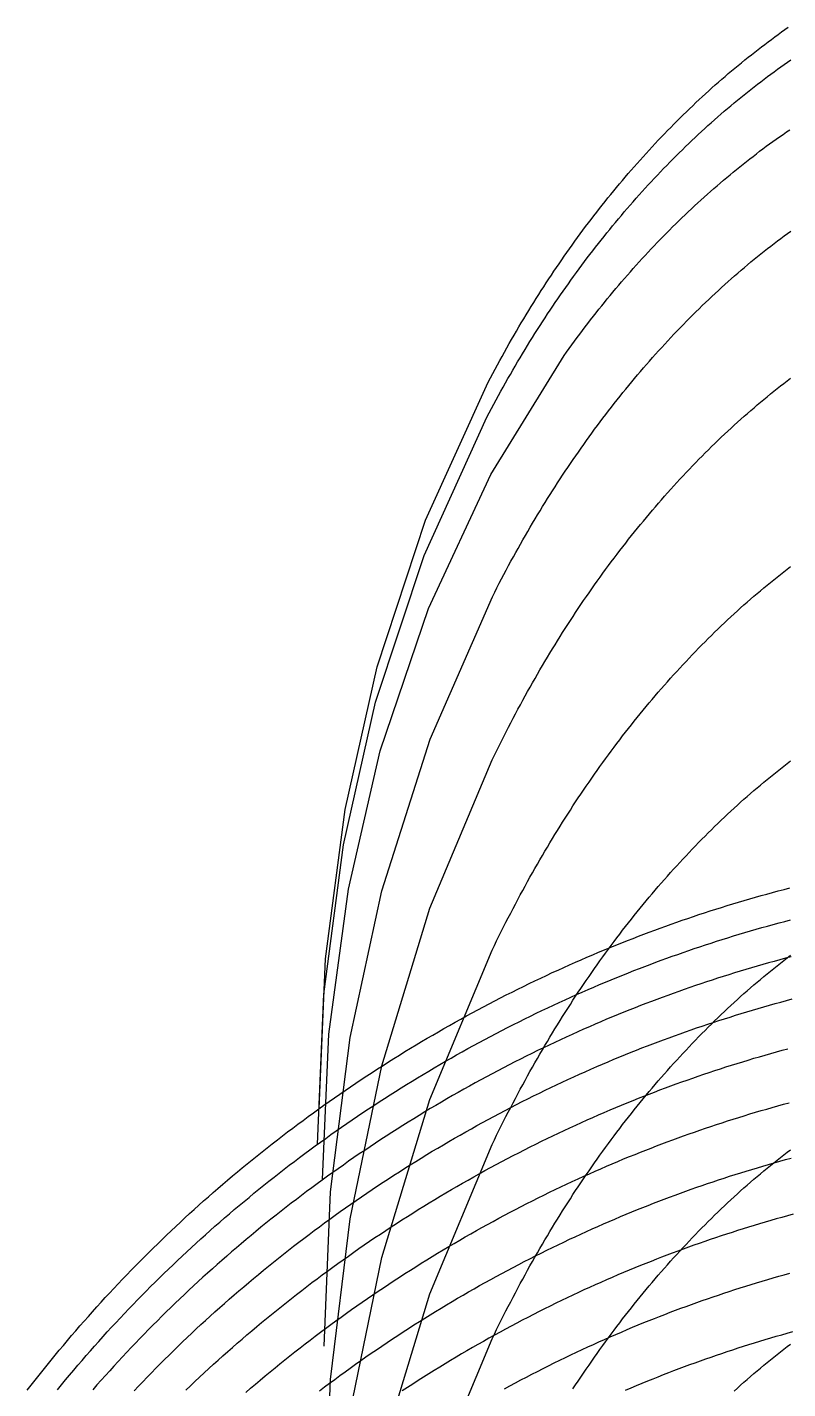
# Model space of a CAD drawing. Extents: x -772 to 772, y -315 to 2086.
# Drawn here: x -612 to -197, y 1278 to 2022 of the extents above; entities that cross this region are included whole.
import ezdxf

# ---------------------------------------------------------------- set-up
doc = ezdxf.new("R2010")
doc.units = 0

msp = doc.modelspace()

# ---------------------------------------------------------------- linework, layer by layer
at = {"layer": 'LAY0', "color": 2}
for points in [[(-452.734, 1430.7), (-449.155, 1512.54), (-438.418, 1594.07), (-420.946, 1672.08), (-394.551, 1752.09), (-360.342, 1827.52), (-359.087, 1829.91), (-357.824, 1832.29), (-356.555, 1834.65), (-355.28, 1837.01), (-353.998, 1839.36), (-352.71, 1841.7), (-351.416, 1844.02), (-350.115, 1846.34), (-348.809, 1848.65), (-347.496, 1850.94), (-346.178, 1853.22), (-344.853, 1855.5), (-343.523, 1857.76), (-342.188, 1860.01), (-340.847, 1862.25), (-339.5, 1864.48), (-338.148, 1866.69), (-336.791, 1868.9), (-335.429, 1871.09), (-334.062, 1873.27), (-332.689, 1875.44), (-331.312, 1877.6), (-329.93, 1879.74), (-328.543, 1881.87), (-327.152, 1883.99), (-325.756, 1886.1), (-324.355, 1888.2), (-322.95, 1890.28), (-321.541, 1892.35), (-320.128, 1894.4), (-318.709, 1896.45), (-317.281, 1898.49), (-315.844, 1900.53), (-314.399, 1902.55), (-312.944, 1904.57), (-311.481, 1906.59), (-310.01, 1908.6), (-308.53, 1910.6), (-307.041, 1912.59), (-305.545, 1914.58), (-304.039, 1916.56), (-302.526, 1918.53), (-301.004, 1920.5), (-299.475, 1922.46), (-297.937, 1924.41), (-296.392, 1926.35), (-294.838, 1928.28), (-293.277, 1930.21), (-291.708, 1932.13), (-290.132, 1934.04), (-288.548, 1935.94), (-286.957, 1937.83), (-285.358, 1939.71), (-283.752, 1941.59), (-282.139, 1943.45), (-280.518, 1945.31), (-278.891, 1947.16), (-277.257, 1949), (-275.616, 1950.82), (-273.968, 1952.64), (-272.313, 1954.45), (-270.652, 1956.25), (-268.985, 1958.04), (-267.311, 1959.82), (-265.631, 1961.59), (-263.945, 1963.35), (-262.252, 1965.1), (-260.554, 1966.83), (-258.85, 1968.56), (-257.14, 1970.28), (-255.425, 1971.98), (-253.703, 1973.68), (-251.977, 1975.36), (-250.245, 1977.03), (-248.507, 1978.69), (-246.765, 1980.34), (-245.017, 1981.98), (-243.265, 1983.61), (-241.508, 1985.22), (-239.746, 1986.83), (-237.979, 1988.42), (-236.208, 1990), (-234.432, 1991.57), (-232.652, 1993.12), (-230.868, 1994.66), (-229.08, 1996.19), (-227.288, 1997.71), (-225.492, 1999.22), (-223.692, 2000.71), (-221.889, 2002.19), (-220.082, 2003.66), (-218.271, 2005.12), (-216.457, 2006.56), (-214.64, 2007.99), (-212.82, 2009.41), (-210.997, 2010.81), (-209.172, 2012.2), (-207.343, 2013.58), (-205.512, 2014.94), (-203.678, 2016.3), (-201.842, 2017.63), (-200.003, 2018.96), (-198.162, 2020.27), (-196.32, 2021.56)], [(-453.645, 1411.24), (-450.056, 1493.13), (-439.289, 1574.78), (-421.793, 1652.79), (-395.328, 1732.87), (-361.026, 1808.41), (-359.768, 1810.8), (-358.503, 1813.18), (-357.231, 1815.55), (-355.953, 1817.91), (-354.669, 1820.25), (-353.379, 1822.59), (-352.082, 1824.92), (-350.779, 1827.24), (-349.471, 1829.54), (-348.156, 1831.84), (-346.836, 1834.12), (-345.51, 1836.4), (-344.178, 1838.66), (-342.841, 1840.91), (-341.498, 1843.15), (-340.15, 1845.37), (-338.797, 1847.59), (-337.439, 1849.79), (-336.076, 1851.98), (-334.707, 1854.16), (-333.334, 1856.33), (-331.956, 1858.48), (-330.574, 1860.62), (-329.186, 1862.75), (-327.795, 1864.87), (-326.399, 1866.97), (-324.998, 1869.07), (-323.594, 1871.14), (-322.185, 1873.21), (-320.772, 1875.26), (-319.351, 1877.31), (-317.92, 1879.35), (-316.48, 1881.38), (-315.031, 1883.41), (-313.574, 1885.43), (-312.107, 1887.45), (-310.632, 1889.46), (-309.149, 1891.46), (-307.657, 1893.46), (-306.156, 1895.45), (-304.648, 1897.43), (-303.13, 1899.4), (-301.605, 1901.37), (-300.071, 1903.33), (-298.53, 1905.28), (-296.98, 1907.22), (-295.423, 1909.16), (-293.857, 1911.09), (-292.284, 1913.01), (-290.703, 1914.92), (-289.115, 1916.82), (-287.519, 1918.72), (-285.916, 1920.6), (-284.305, 1922.48), (-282.688, 1924.35), (-281.063, 1926.21), (-279.431, 1928.06), (-277.792, 1929.9), (-276.146, 1931.73), (-274.493, 1933.55), (-272.834, 1935.36), (-271.168, 1937.16), (-269.496, 1938.95), (-267.818, 1940.74), (-266.133, 1942.51), (-264.442, 1944.27), (-262.744, 1946.02), (-261.041, 1947.76), (-259.332, 1949.49), (-257.618, 1951.21), (-255.897, 1952.92), (-254.171, 1954.61), (-252.44, 1956.3), (-250.703, 1957.97), (-248.961, 1959.64), (-247.214, 1961.29), (-245.462, 1962.93), (-243.705, 1964.56), (-241.943, 1966.18), (-240.176, 1967.78), (-238.405, 1969.37), (-236.63, 1970.96), (-234.85, 1972.52), (-233.066, 1974.08), (-231.277, 1975.63), (-229.485, 1977.16), (-227.689, 1978.68), (-225.889, 1980.19), (-224.085, 1981.68), (-222.278, 1983.16), (-220.467, 1984.63), (-218.653, 1986.09), (-216.836, 1987.53), (-215.015, 1988.97), (-213.192, 1990.38), (-211.366, 1991.79), (-209.537, 1993.18), (-207.705, 1994.56), (-205.871, 1995.92), (-204.035, 1997.27), (-202.196, 1998.61), (-200.355, 1999.93), (-198.512, 2001.24), (-196.667, 2002.54), (-194.82, 2003.83)], [(-450.886, 1391.78), (-447.321, 1471.25), (-436.625, 1550.44), (-419.228, 1626.19), (-392.938, 1703.87), (-358.862, 1777.14), (-318.822, 1842.08), (-317.409, 1844.06), (-315.987, 1846.04), (-314.556, 1848.02), (-313.117, 1849.99), (-311.668, 1851.95), (-310.212, 1853.91), (-308.746, 1855.86), (-307.272, 1857.8), (-305.79, 1859.74), (-304.299, 1861.67), (-302.8, 1863.59), (-301.293, 1865.5), (-299.778, 1867.41), (-298.254, 1869.31), (-296.723, 1871.21), (-295.183, 1873.09), (-293.636, 1874.97), (-292.081, 1876.84), (-290.519, 1878.7), (-288.948, 1880.56), (-287.371, 1882.4), (-285.786, 1884.24), (-284.193, 1886.07), (-282.593, 1887.89), (-280.986, 1889.7), (-279.372, 1891.51), (-277.751, 1893.3), (-276.124, 1895.09), (-274.489, 1896.86), (-272.847, 1898.63), (-271.199, 1900.39), (-269.545, 1902.13), (-267.884, 1903.87), (-266.216, 1905.6), (-264.543, 1907.32), (-262.863, 1909.03), (-261.177, 1910.72), (-259.485, 1912.41), (-257.788, 1914.09), (-256.084, 1915.76), (-254.375, 1917.41), (-252.661, 1919.06), (-250.941, 1920.69), (-249.215, 1922.32), (-247.485, 1923.93), (-245.749, 1925.53), (-244.008, 1927.13), (-242.263, 1928.71), (-240.512, 1930.27), (-238.757, 1931.83), (-236.997, 1933.38), (-235.233, 1934.91), (-233.464, 1936.43), (-231.691, 1937.94), (-229.914, 1939.44), (-228.133, 1940.93), (-226.348, 1942.41), (-224.559, 1943.87), (-222.766, 1945.32), (-220.97, 1946.76), (-219.17, 1948.18), (-217.367, 1949.6), (-215.561, 1951), (-213.751, 1952.39), (-211.939, 1953.76), (-210.123, 1955.13), (-208.305, 1956.48), (-206.484, 1957.81), (-204.66, 1959.14), (-202.834, 1960.45), (-201.005, 1961.75), (-199.174, 1963.03), (-197.341, 1964.31), (-195.506, 1965.57)], [(-450, 1300.75), (-446.434, 1385.2), (-435.735, 1469.48), (-418.404, 1549.67), (-392.049, 1632.41), (-357.987, 1710.34), (-356.74, 1712.8), (-355.486, 1715.25), (-354.227, 1717.68), (-352.961, 1720.11), (-351.689, 1722.53), (-350.411, 1724.93), (-349.127, 1727.32), (-347.837, 1729.71), (-346.542, 1732.07), (-345.241, 1734.43), (-343.935, 1736.78), (-342.623, 1739.11), (-341.306, 1741.43), (-339.983, 1743.74), (-338.656, 1746.04), (-337.323, 1748.33), (-335.986, 1750.6), (-334.644, 1752.86), (-333.297, 1755.1), (-331.945, 1757.34), (-330.589, 1759.56), (-329.228, 1761.76), (-327.863, 1763.95), (-326.494, 1766.13), (-325.121, 1768.3), (-323.743, 1770.45), (-322.362, 1772.59), (-320.977, 1774.72), (-319.588, 1776.83), (-318.195, 1778.92), (-316.777, 1781.04), (-315.351, 1783.15), (-313.915, 1785.25), (-312.471, 1787.34), (-311.018, 1789.43), (-309.557, 1791.52), (-308.087, 1793.59), (-306.608, 1795.66), (-305.122, 1797.72), (-303.627, 1799.78), (-302.124, 1801.83), (-300.612, 1803.87), (-299.093, 1805.9), (-297.566, 1807.92), (-296.031, 1809.94), (-294.488, 1811.95), (-292.937, 1813.95), (-291.378, 1815.94), (-289.812, 1817.92), (-288.239, 1819.9), (-286.658, 1821.86), (-285.07, 1823.82), (-283.475, 1825.77), (-281.872, 1827.7), (-280.263, 1829.63), (-278.647, 1831.55), (-277.024, 1833.46), (-275.394, 1835.36), (-273.757, 1837.25), (-272.114, 1839.13), (-270.464, 1841), (-268.808, 1842.86), (-267.146, 1844.71), (-265.478, 1846.55), (-263.804, 1848.38), (-262.123, 1850.2), (-260.437, 1852), (-258.745, 1853.8), (-257.048, 1855.58), (-255.345, 1857.36), (-253.636, 1859.12), (-251.922, 1860.87), (-250.203, 1862.61), (-248.479, 1864.34), (-246.75, 1866.05), (-245.016, 1867.75), (-243.278, 1869.44), (-241.534, 1871.12), (-239.786, 1872.79), (-238.034, 1874.45), (-236.277, 1876.09), (-234.517, 1877.72), (-232.752, 1879.33), (-230.983, 1880.94), (-229.21, 1882.53), (-227.433, 1884.11), (-225.653, 1885.67), (-223.87, 1887.22), (-222.083, 1888.76), (-220.292, 1890.29), (-218.499, 1891.8), (-216.702, 1893.3), (-214.903, 1894.78), (-213.1, 1896.25), (-211.295, 1897.71), (-209.488, 1899.16), (-207.678, 1900.59), (-205.865, 1902), (-204.051, 1903.4), (-202.234, 1904.79), (-200.415, 1906.17), (-198.594, 1907.53), (-196.772, 1908.87), (-194.948, 1910.2)], [(-450, 1194.55), (-446.438, 1282.54), (-435.752, 1370.29), (-418.404, 1454), (-392.11, 1540.11), (-358.074, 1621.27), (-356.826, 1623.84), (-355.572, 1626.39), (-354.312, 1628.94), (-353.045, 1631.47), (-351.772, 1633.99), (-350.492, 1636.5), (-349.207, 1638.99), (-347.916, 1641.48), (-346.619, 1643.95), (-345.316, 1646.42), (-344.008, 1648.87), (-342.694, 1651.31), (-341.374, 1653.73), (-340.049, 1656.14), (-338.719, 1658.54), (-337.384, 1660.93), (-336.043, 1663.31), (-334.698, 1665.67), (-333.347, 1668.02), (-331.992, 1670.35), (-330.632, 1672.68), (-329.268, 1674.98), (-327.898, 1677.28), (-326.525, 1679.56), (-325.147, 1681.83), (-323.765, 1684.08), (-322.378, 1686.32), (-320.988, 1688.55), (-319.593, 1690.76), (-318.195, 1692.96), (-316.781, 1695.16), (-315.358, 1697.35), (-313.927, 1699.54), (-312.487, 1701.72), (-311.038, 1703.9), (-309.58, 1706.07), (-308.114, 1708.23), (-306.64, 1710.38), (-305.157, 1712.53), (-303.665, 1714.67), (-302.166, 1716.8), (-300.658, 1718.92), (-299.142, 1721.04), (-297.619, 1723.14), (-296.087, 1725.24), (-294.547, 1727.33), (-293, 1729.41), (-291.445, 1731.49), (-289.882, 1733.55), (-288.312, 1735.61), (-286.735, 1737.65), (-285.15, 1739.69), (-283.557, 1741.72), (-281.958, 1743.73), (-280.351, 1745.74), (-278.738, 1747.74), (-277.117, 1749.73), (-275.49, 1751.71), (-273.856, 1753.67), (-272.216, 1755.63), (-270.568, 1757.58), (-268.915, 1759.51), (-267.255, 1761.44), (-265.589, 1763.35), (-263.916, 1765.26), (-262.238, 1767.15), (-260.554, 1769.03), (-258.864, 1770.9), (-257.168, 1772.76), (-255.466, 1774.61), (-253.759, 1776.44), (-252.047, 1778.26), (-250.329, 1780.08), (-248.606, 1781.87), (-246.878, 1783.66), (-245.145, 1785.44), (-243.407, 1787.2), (-241.664, 1788.95), (-239.916, 1790.68), (-238.164, 1792.41), (-236.408, 1794.12), (-234.647, 1795.82), (-232.882, 1797.5), (-231.113, 1799.17), (-229.339, 1800.83), (-227.562, 1802.48), (-225.781, 1804.11), (-223.997, 1805.73), (-222.208, 1807.33), (-220.417, 1808.93), (-218.622, 1810.5), (-216.824, 1812.07), (-215.023, 1813.62), (-213.218, 1815.15), (-211.411, 1816.67), (-209.601, 1818.18), (-207.789, 1819.67), (-205.974, 1821.15), (-204.156, 1822.61), (-202.337, 1824.06), (-200.515, 1825.5), (-198.691, 1826.92), (-196.865, 1828.32), (-195.037, 1829.71)], [(-435.767, 1264.89), (-418.404, 1349.16), (-392.166, 1435.6), (-358.157, 1517.12), (-356.909, 1519.7), (-355.654, 1522.27), (-354.392, 1524.83), (-353.125, 1527.37), (-351.851, 1529.91), (-350.57, 1532.44), (-349.284, 1534.95), (-347.991, 1537.45), (-346.693, 1539.94), (-345.388, 1542.42), (-344.078, 1544.89), (-342.762, 1547.35), (-341.44, 1549.79), (-340.113, 1552.22), (-338.78, 1554.64), (-337.442, 1557.05), (-336.099, 1559.44), (-334.75, 1561.82), (-333.396, 1564.19), (-332.038, 1566.55), (-330.674, 1568.89), (-329.305, 1571.22), (-327.932, 1573.53), (-326.554, 1575.84), (-325.172, 1578.13), (-323.785, 1580.4), (-322.394, 1582.66), (-320.999, 1584.91), (-319.599, 1587.15), (-318.195, 1589.37), (-316.785, 1591.58), (-315.366, 1593.78), (-313.938, 1595.98), (-312.501, 1598.17), (-311.056, 1600.35), (-309.602, 1602.53), (-308.139, 1604.7), (-306.668, 1606.86), (-305.189, 1609.02), (-303.701, 1611.16), (-302.205, 1613.3), (-300.701, 1615.43), (-299.189, 1617.56), (-297.668, 1619.67), (-296.14, 1621.78), (-294.603, 1623.88), (-293.059, 1625.97), (-291.507, 1628.05), (-289.948, 1630.12), (-288.381, 1632.18), (-286.806, 1634.24), (-285.224, 1636.28), (-283.635, 1638.32), (-282.038, 1640.34), (-280.434, 1642.36), (-278.823, 1644.37), (-277.206, 1646.36), (-275.581, 1648.35), (-273.949, 1650.32), (-272.311, 1652.29), (-270.666, 1654.24), (-269.015, 1656.19), (-267.357, 1658.12), (-265.693, 1660.04), (-264.023, 1661.96), (-262.346, 1663.86), (-260.664, 1665.75), (-258.976, 1667.62), (-257.281, 1669.49), (-255.581, 1671.35), (-253.876, 1673.19), (-252.164, 1675.02), (-250.448, 1676.84), (-248.726, 1678.65), (-246.999, 1680.44), (-245.266, 1682.22), (-243.529, 1683.99), (-241.787, 1685.75), (-240.04, 1687.5), (-238.288, 1689.23), (-236.532, 1690.95), (-234.771, 1692.66), (-233.006, 1694.35), (-231.236, 1696.03), (-229.463, 1697.7), (-227.685, 1699.35), (-225.903, 1701), (-224.118, 1702.62), (-222.329, 1704.24), (-220.536, 1705.84), (-218.74, 1707.42), (-216.94, 1709), (-215.137, 1710.56), (-213.331, 1712.1), (-211.522, 1713.63), (-209.71, 1715.15), (-207.896, 1716.65), (-206.078, 1718.14), (-204.258, 1719.61), (-202.435, 1721.07), (-200.61, 1722.52), (-198.783, 1723.95), (-196.954, 1725.37), (-195.123, 1726.77)], [(-418.404, 1242.96), (-392.166, 1329.4), (-358.157, 1410.92), (-356.909, 1413.5), (-355.654, 1416.07), (-354.393, 1418.63), (-353.125, 1421.17), (-351.851, 1423.71), (-350.57, 1426.24), (-349.284, 1428.75), (-347.991, 1431.25), (-346.693, 1433.74), (-345.388, 1436.22), (-344.078, 1438.69), (-342.762, 1441.15), (-341.44, 1443.59), (-340.113, 1446.02), (-338.78, 1448.44), (-337.442, 1450.85), (-336.098, 1453.24), (-334.75, 1455.62), (-333.396, 1457.99), (-332.038, 1460.35), (-330.674, 1462.69), (-329.305, 1465.02), (-327.932, 1467.33), (-326.554, 1469.64), (-325.172, 1471.93), (-323.785, 1474.2), (-322.394, 1476.46), (-320.999, 1478.71), (-319.599, 1480.95), (-318.195, 1483.17), (-316.785, 1485.38), (-315.366, 1487.58), (-313.938, 1489.78), (-312.501, 1491.97), (-311.056, 1494.15), (-309.602, 1496.33), (-308.139, 1498.5), (-306.668, 1500.66), (-305.189, 1502.82), (-303.701, 1504.96), (-302.205, 1507.1), (-300.701, 1509.23), (-299.189, 1511.36), (-297.668, 1513.47), (-296.14, 1515.58), (-294.603, 1517.68), (-293.059, 1519.77), (-291.507, 1521.85), (-289.948, 1523.92), (-288.381, 1525.98), (-286.806, 1528.04), (-285.224, 1530.08), (-283.635, 1532.12), (-282.038, 1534.14), (-280.434, 1536.16), (-278.823, 1538.17), (-277.206, 1540.16), (-275.581, 1542.15), (-273.949, 1544.12), (-272.311, 1546.09), (-270.666, 1548.04), (-269.015, 1549.99), (-267.357, 1551.92), (-265.693, 1553.84), (-264.023, 1555.76), (-262.346, 1557.66), (-260.664, 1559.55), (-258.975, 1561.42), (-257.281, 1563.29), (-255.581, 1565.15), (-253.875, 1566.99), (-252.164, 1568.82), (-250.447, 1570.64), (-248.726, 1572.45), (-246.998, 1574.24), (-245.266, 1576.02), (-243.529, 1577.8), (-241.786, 1579.55), (-240.039, 1581.3), (-238.288, 1583.03), (-236.531, 1584.75), (-234.77, 1586.46), (-233.005, 1588.15), (-231.236, 1589.83), (-229.462, 1591.5), (-227.685, 1593.16), (-225.903, 1594.8), (-224.118, 1596.42), (-222.328, 1598.04), (-220.536, 1599.64), (-218.739, 1601.22), (-216.94, 1602.8), (-215.137, 1604.36), (-213.331, 1605.9), (-211.522, 1607.43), (-209.71, 1608.95), (-207.895, 1610.45), (-206.078, 1611.94), (-204.258, 1613.41), (-202.435, 1614.87), (-200.61, 1616.32), (-198.783, 1617.75), (-196.954, 1619.17), (-195.122, 1620.57)], [(-612.186, 1276.66), (-610.034, 1279.43), (-607.87, 1282.2), (-605.695, 1284.95), (-603.509, 1287.69), (-601.313, 1290.42), (-599.105, 1293.14), (-596.888, 1295.85), (-594.66, 1298.54), (-592.421, 1301.22), (-590.173, 1303.89), (-587.915, 1306.54), (-585.647, 1309.19), (-583.369, 1311.81), (-581.082, 1314.43), (-578.785, 1317.03), (-576.48, 1319.62), (-574.165, 1322.2), (-571.842, 1324.76), (-569.51, 1327.31), (-567.169, 1329.84), (-564.82, 1332.36), (-562.463, 1334.87), (-560.098, 1337.36), (-557.725, 1339.84), (-555.344, 1342.3), (-552.956, 1344.75), (-550.56, 1347.18), (-548.157, 1349.6), (-545.746, 1352), (-543.33, 1354.39), (-540.899, 1356.77), (-538.453, 1359.14), (-535.991, 1361.51), (-533.515, 1363.87), (-531.023, 1366.22), (-528.517, 1368.56), (-525.997, 1370.89), (-523.462, 1373.22), (-520.912, 1375.54), (-518.349, 1377.85), (-515.771, 1380.15), (-513.179, 1382.45), (-510.573, 1384.73), (-507.954, 1387.01), (-505.321, 1389.27), (-502.675, 1391.53), (-500.015, 1393.78), (-497.342, 1396.01), (-494.656, 1398.24), (-491.957, 1400.46), (-489.245, 1402.67), (-486.521, 1404.87), (-483.784, 1407.06), (-481.035, 1409.23), (-478.274, 1411.4), (-475.5, 1413.56), (-472.715, 1415.7), (-469.918, 1417.84), (-467.11, 1419.96), (-464.29, 1422.07), (-461.459, 1424.17), (-458.617, 1426.26), (-455.764, 1428.34), (-452.9, 1430.4), (-450.025, 1432.46), (-447.14, 1434.5), (-444.245, 1436.53), (-441.34, 1438.54), (-438.425, 1440.55), (-435.5, 1442.54), (-432.566, 1444.52), (-429.622, 1446.48), (-426.669, 1448.43), (-423.707, 1450.37), (-420.736, 1452.3), (-417.757, 1454.21), (-414.769, 1456.11), (-411.772, 1458), (-408.768, 1459.87), (-405.755, 1461.73), (-402.735, 1463.58), (-399.707, 1465.41), (-396.672, 1467.22), (-393.63, 1469.02), (-390.58, 1470.81), (-387.524, 1472.59), (-384.461, 1474.35), (-381.392, 1476.09), (-378.317, 1477.82), (-375.235, 1479.53), (-372.148, 1481.24), (-369.054, 1482.92), (-365.956, 1484.59), (-362.852, 1486.25), (-359.743, 1487.89), (-356.629, 1489.51), (-353.51, 1491.12), (-350.387, 1492.71), (-347.259, 1494.29), (-344.128, 1495.85), (-340.992, 1497.4), (-337.853, 1498.93), (-334.71, 1500.45), (-331.563, 1501.95), (-328.414, 1503.43), (-325.261, 1504.9), (-322.106, 1506.35), (-318.948, 1507.78), (-315.788, 1509.2), (-312.626, 1510.61), (-309.461, 1511.99), (-306.295, 1513.36), (-303.127, 1514.72), (-299.958, 1516.06), (-296.788, 1517.38), (-293.616, 1518.68), (-290.444, 1519.97), (-287.271, 1521.24), (-284.097, 1522.5), (-281.144, 1523.65), (-278.183, 1524.79), (-275.213, 1525.92), (-272.235, 1527.04), (-269.249, 1528.15), (-266.255, 1529.25), (-263.253, 1530.34), (-260.244, 1531.41), (-257.226, 1532.47), (-254.202, 1533.53), (-251.17, 1534.57), (-248.13, 1535.59), (-245.084, 1536.61), (-242.03, 1537.62), (-238.97, 1538.61), (-235.903, 1539.59), (-232.829, 1540.56), (-229.749, 1541.52), (-226.662, 1542.46), (-223.569, 1543.39), (-220.47, 1544.31), (-217.366, 1545.22), (-214.255, 1546.12), (-211.139, 1547), (-208.017, 1547.87), (-204.889, 1548.73), (-201.757, 1549.58), (-198.619, 1550.41), (-195.476, 1551.23)], [(-595.724, 1276.93), (-593.502, 1279.63), (-591.269, 1282.33), (-589.026, 1285.01), (-586.774, 1287.68), (-584.512, 1290.33), (-582.241, 1292.97), (-579.96, 1295.6), (-577.67, 1298.22), (-575.371, 1300.82), (-573.064, 1303.41), (-570.747, 1305.98), (-568.422, 1308.54), (-566.089, 1311.08), (-563.747, 1313.62), (-561.398, 1316.13), (-559.04, 1318.63), (-556.675, 1321.12), (-554.302, 1323.59), (-551.922, 1326.05), (-549.535, 1328.49), (-547.14, 1330.92), (-544.739, 1333.33), (-542.323, 1335.73), (-539.892, 1338.13), (-537.447, 1340.52), (-534.986, 1342.9), (-532.51, 1345.28), (-530.02, 1347.64), (-527.515, 1350), (-524.995, 1352.35), (-522.462, 1354.7), (-519.913, 1357.03), (-517.351, 1359.36), (-514.775, 1361.68), (-512.185, 1363.98), (-509.581, 1366.28), (-506.963, 1368.58), (-504.332, 1370.86), (-501.688, 1373.13), (-499.03, 1375.39), (-496.359, 1377.65), (-493.675, 1379.89), (-490.979, 1382.12), (-488.269, 1384.35), (-485.548, 1386.56), (-482.814, 1388.76), (-480.067, 1390.95), (-477.309, 1393.14), (-474.538, 1395.31), (-471.756, 1397.47), (-468.963, 1399.61), (-466.157, 1401.75), (-463.341, 1403.88), (-460.513, 1405.99), (-457.675, 1408.09), (-454.825, 1410.18), (-451.965, 1412.26), (-449.095, 1414.33), (-446.214, 1416.38), (-443.323, 1418.43), (-440.422, 1420.45), (-437.512, 1422.47), (-434.591, 1424.48), (-431.662, 1426.47), (-428.723, 1428.44), (-425.774, 1430.41), (-422.817, 1432.36), (-419.852, 1434.3), (-416.877, 1436.22), (-413.895, 1438.14), (-410.904, 1440.03), (-407.905, 1441.92), (-404.898, 1443.79), (-401.884, 1445.64), (-398.862, 1447.48), (-395.833, 1449.31), (-392.797, 1451.12), (-389.754, 1452.92), (-386.705, 1454.71), (-383.649, 1456.47), (-380.586, 1458.23), (-377.518, 1459.97), (-374.443, 1461.69), (-371.363, 1463.4), (-368.277, 1465.1), (-365.186, 1466.78), (-362.09, 1468.44), (-358.988, 1470.09), (-355.882, 1471.72), (-352.772, 1473.34), (-349.657, 1474.94), (-346.537, 1476.53), (-343.414, 1478.1), (-340.287, 1479.65), (-337.157, 1481.19), (-334.023, 1482.71), (-330.885, 1484.22), (-327.745, 1485.71), (-324.602, 1487.19), (-321.456, 1488.64), (-318.308, 1490.09), (-315.158, 1491.51), (-312.005, 1492.92), (-308.851, 1494.31), (-305.695, 1495.69), (-302.537, 1497.05), (-299.379, 1498.39), (-296.219, 1499.72), (-293.058, 1501.03), (-289.897, 1502.32), (-286.735, 1503.6), (-283.572, 1504.86), (-280.622, 1506.02), (-277.664, 1507.17), (-274.697, 1508.31), (-271.723, 1509.43), (-268.74, 1510.55), (-265.749, 1511.65), (-262.751, 1512.75), (-259.744, 1513.83), (-256.731, 1514.9), (-253.71, 1515.95), (-250.681, 1517), (-247.646, 1518.04), (-244.603, 1519.06), (-241.553, 1520.07), (-238.497, 1521.07), (-235.434, 1522.06), (-232.364, 1523.03), (-229.288, 1523.99), (-226.206, 1524.94), (-223.118, 1525.88), (-220.023, 1526.81), (-216.923, 1527.72), (-213.817, 1528.62), (-210.705, 1529.51), (-207.588, 1530.39), (-204.466, 1531.25), (-201.338, 1532.1), (-198.205, 1532.94), (-195.068, 1533.77)], [(-194.635, 1513.61), (-197.765, 1512.78), (-200.89, 1511.94), (-204.01, 1511.09), (-207.125, 1510.22), (-210.235, 1509.34), (-213.339, 1508.45), (-216.437, 1507.54), (-219.53, 1506.62), (-222.617, 1505.69), (-225.698, 1504.75), (-228.772, 1503.8), (-231.841, 1502.83), (-234.903, 1501.85), (-237.958, 1500.86), (-241.007, 1499.86), (-244.049, 1498.84), (-247.084, 1497.81), (-250.112, 1496.77), (-253.133, 1495.72), (-256.146, 1494.66), (-259.152, 1493.58), (-262.151, 1492.5), (-265.142, 1491.4), (-268.125, 1490.29), (-271.1, 1489.17), (-274.067, 1488.04), (-277.026, 1486.9), (-279.977, 1485.74), (-282.919, 1484.58), (-286.076, 1483.31), (-289.233, 1482.03), (-292.389, 1480.73), (-295.544, 1479.41), (-298.698, 1478.08), (-301.851, 1476.73), (-305.003, 1475.36), (-308.154, 1473.98), (-311.302, 1472.58), (-314.449, 1471.16), (-317.593, 1469.73), (-320.736, 1468.28), (-323.876, 1466.81), (-327.013, 1465.33), (-330.147, 1463.83), (-333.278, 1462.32), (-336.406, 1460.79), (-339.53, 1459.24), (-342.651, 1457.68), (-345.768, 1456.1), (-348.881, 1454.51), (-351.99, 1452.9), (-355.094, 1451.27), (-358.194, 1449.63), (-361.289, 1447.98), (-364.379, 1446.31), (-367.463, 1444.62), (-370.543, 1442.92), (-373.616, 1441.2), (-376.684, 1439.47), (-379.746, 1437.72), (-382.802, 1435.96), (-385.851, 1434.18), (-388.894, 1432.39), (-391.93, 1430.58), (-394.96, 1428.76), (-397.982, 1426.93), (-400.997, 1425.08), (-404.004, 1423.21), (-407.004, 1421.33), (-409.996, 1419.44), (-412.98, 1417.54), (-415.956, 1415.62), (-418.923, 1413.68), (-421.882, 1411.74), (-424.832, 1409.78), (-427.773, 1407.8), (-430.705, 1405.82), (-433.627, 1403.82), (-436.541, 1401.8), (-439.444, 1399.78), (-442.338, 1397.74), (-445.222, 1395.69), (-448.095, 1393.63), (-450.959, 1391.55), (-453.812, 1389.46), (-456.654, 1387.36), (-459.485, 1385.25), (-462.306, 1383.13), (-465.115, 1381), (-467.913, 1378.85), (-470.7, 1376.69), (-473.475, 1374.52), (-476.238, 1372.34), (-478.989, 1370.15), (-481.728, 1367.95), (-484.455, 1365.74), (-487.17, 1363.52), (-489.872, 1361.28), (-492.561, 1359.04), (-495.238, 1356.79), (-497.901, 1354.53), (-500.552, 1352.25), (-503.189, 1349.97), (-505.813, 1347.68), (-508.424, 1345.38), (-511.021, 1343.07), (-513.604, 1340.75), (-516.173, 1338.42), (-518.728, 1336.09), (-521.269, 1333.74), (-523.796, 1331.39), (-526.308, 1329.03), (-528.806, 1326.66), (-531.29, 1324.28), (-533.758, 1321.9), (-536.212, 1319.51), (-538.651, 1317.11), (-541.075, 1314.7), (-543.483, 1312.29), (-545.881, 1309.86), (-548.271, 1307.42), (-550.655, 1304.97), (-553.031, 1302.5), (-555.4, 1300.01), (-557.761, 1297.52), (-560.114, 1295), (-562.459, 1292.47), (-564.797, 1289.93), (-567.126, 1287.37), (-569.446, 1284.8), (-571.758, 1282.21), (-574.062, 1279.61), (-576.356, 1277)], [(-392.166, 1223.2), (-358.157, 1304.72), (-356.909, 1307.3), (-355.654, 1309.87), (-354.393, 1312.43), (-353.125, 1314.97), (-351.851, 1317.51), (-350.57, 1320.04), (-349.284, 1322.55), (-347.991, 1325.05), (-346.693, 1327.54), (-345.388, 1330.02), (-344.078, 1332.49), (-342.762, 1334.95), (-341.44, 1337.39), (-340.113, 1339.82), (-338.78, 1342.24), (-337.442, 1344.65), (-336.099, 1347.04), (-334.75, 1349.42), (-333.396, 1351.79), (-332.038, 1354.15), (-330.674, 1356.49), (-329.305, 1358.82), (-327.932, 1361.13), (-326.554, 1363.44), (-325.172, 1365.73), (-323.785, 1368), (-322.394, 1370.26), (-320.999, 1372.51), (-319.599, 1374.75), (-318.195, 1376.97), (-316.785, 1379.18), (-315.366, 1381.38), (-313.938, 1383.58), (-312.501, 1385.77), (-311.056, 1387.95), (-309.602, 1390.13), (-308.139, 1392.3), (-306.668, 1394.46), (-305.189, 1396.62), (-303.701, 1398.76), (-302.205, 1400.9), (-300.701, 1403.03), (-299.189, 1405.16), (-297.668, 1407.27), (-296.14, 1409.38), (-294.603, 1411.48), (-293.059, 1413.57), (-291.507, 1415.65), (-289.948, 1417.72), (-288.381, 1419.78), (-286.806, 1421.84), (-285.224, 1423.88), (-283.635, 1425.92), (-282.038, 1427.94), (-280.434, 1429.96), (-278.823, 1431.97), (-277.206, 1433.96), (-275.581, 1435.95), (-273.949, 1437.92), (-272.311, 1439.89), (-270.666, 1441.84), (-269.015, 1443.79), (-267.357, 1445.72), (-265.693, 1447.64), (-264.023, 1449.56), (-262.346, 1451.46), (-260.664, 1453.35), (-258.975, 1455.22), (-257.281, 1457.09), (-255.581, 1458.95), (-253.875, 1460.79), (-252.164, 1462.62), (-250.448, 1464.44), (-248.726, 1466.25), (-246.998, 1468.04), (-245.266, 1469.82), (-243.529, 1471.6), (-241.787, 1473.35), (-240.04, 1475.1), (-238.288, 1476.83), (-236.531, 1478.55), (-234.771, 1480.26), (-233.005, 1481.95), (-231.236, 1483.63), (-229.462, 1485.3), (-227.685, 1486.96), (-225.903, 1488.6), (-224.118, 1490.22), (-222.329, 1491.84), (-220.536, 1493.44), (-218.74, 1495.02), (-216.94, 1496.6), (-215.137, 1498.16), (-213.331, 1499.7), (-211.522, 1501.23), (-209.71, 1502.75), (-207.895, 1504.25), (-206.078, 1505.74), (-204.258, 1507.21), (-202.435, 1508.67), (-200.61, 1510.12), (-198.783, 1511.55), (-196.954, 1512.97), (-195.122, 1514.37)], [(-553.822, 1276.39), (-551.46, 1278.88), (-549.091, 1281.35), (-546.714, 1283.82), (-544.33, 1286.26), (-541.94, 1288.69), (-539.539, 1291.11), (-537.123, 1293.52), (-534.692, 1295.93), (-532.246, 1298.32), (-529.785, 1300.71), (-527.309, 1303.1), (-524.819, 1305.47), (-522.314, 1307.84), (-519.795, 1310.19), (-517.261, 1312.54), (-514.714, 1314.89), (-512.153, 1317.22), (-509.577, 1319.54), (-506.988, 1321.86), (-504.385, 1324.16), (-501.769, 1326.46), (-499.14, 1328.75), (-496.497, 1331.03), (-493.841, 1333.29), (-491.172, 1335.55), (-488.49, 1337.8), (-485.796, 1340.04), (-483.089, 1342.27), (-480.37, 1344.48), (-477.639, 1346.69), (-474.896, 1348.89), (-472.14, 1351.07), (-469.373, 1353.24), (-466.594, 1355.41), (-463.804, 1357.56), (-461.003, 1359.7), (-458.19, 1361.83), (-455.367, 1363.94), (-452.533, 1366.05), (-449.688, 1368.14), (-446.832, 1370.22), (-443.967, 1372.29), (-441.091, 1374.35), (-438.205, 1376.39), (-435.31, 1378.42), (-432.404, 1380.44), (-429.49, 1382.44), (-426.566, 1384.43), (-423.633, 1386.41), (-420.691, 1388.38), (-417.74, 1390.33), (-414.781, 1392.27), (-411.814, 1394.19), (-408.838, 1396.1), (-405.854, 1398), (-402.863, 1399.88), (-399.863, 1401.75), (-396.857, 1403.6), (-393.843, 1405.44), (-390.822, 1407.27), (-387.794, 1409.08), (-384.759, 1410.88), (-381.718, 1412.66), (-378.671, 1414.43), (-375.617, 1416.18), (-372.558, 1417.92), (-369.493, 1419.64), (-366.422, 1421.34), (-363.346, 1423.04), (-360.264, 1424.71), (-357.178, 1426.37), (-354.087, 1428.02), (-350.991, 1429.65), (-347.891, 1431.26), (-344.787, 1432.86), (-341.678, 1434.44), (-338.566, 1436.01), (-335.45, 1437.56), (-332.331, 1439.09), (-329.209, 1440.61), (-326.083, 1442.11), (-322.955, 1443.59), (-319.824, 1445.06), (-316.691, 1446.52), (-313.555, 1447.95), (-310.417, 1449.37), (-307.277, 1450.78), (-304.136, 1452.16), (-300.993, 1453.53), (-297.849, 1454.89), (-294.704, 1456.22), (-291.558, 1457.54), (-288.411, 1458.85), (-285.263, 1460.13), (-282.116, 1461.4), (-279.182, 1462.57), (-276.241, 1463.73), (-273.291, 1464.87), (-270.333, 1466.01), (-267.367, 1467.13), (-264.393, 1468.24), (-261.411, 1469.34), (-258.422, 1470.43), (-255.424, 1471.51), (-252.42, 1472.57), (-249.408, 1473.63), (-246.389, 1474.67), (-243.363, 1475.7), (-240.33, 1476.72), (-237.29, 1477.72), (-234.244, 1478.72), (-231.191, 1479.7), (-228.131, 1480.67), (-225.065, 1481.62), (-221.993, 1482.57), (-218.915, 1483.5), (-215.832, 1484.42), (-212.742, 1485.33), (-209.647, 1486.22), (-206.546, 1487.11), (-203.44, 1487.97), (-200.328, 1488.83), (-197.212, 1489.68), (-194.09, 1490.51)], [(-525.487, 1276.74), (-523.003, 1279.12), (-520.505, 1281.48), (-517.993, 1283.84), (-515.466, 1286.19), (-512.926, 1288.54), (-510.372, 1290.87), (-507.804, 1293.2), (-505.222, 1295.51), (-502.627, 1297.82), (-500.019, 1300.12), (-497.397, 1302.41), (-494.762, 1304.69), (-492.114, 1306.96), (-489.454, 1309.21), (-486.781, 1311.46), (-484.095, 1313.7), (-481.397, 1315.93), (-478.687, 1318.15), (-475.964, 1320.36), (-473.23, 1322.55), (-470.483, 1324.74), (-467.726, 1326.91), (-464.956, 1329.08), (-462.176, 1331.23), (-459.384, 1333.37), (-456.581, 1335.5), (-453.767, 1337.61), (-450.943, 1339.72), (-448.108, 1341.81), (-445.262, 1343.89), (-442.407, 1345.96), (-439.541, 1348.02), (-436.665, 1350.06), (-433.78, 1352.09), (-430.886, 1354.11), (-427.981, 1356.11), (-425.068, 1358.1), (-422.146, 1360.08), (-419.215, 1362.05), (-416.275, 1364), (-413.326, 1365.94), (-410.37, 1367.86), (-407.405, 1369.77), (-404.432, 1371.67), (-401.452, 1373.55), (-398.464, 1375.42), (-395.468, 1377.27), (-392.466, 1379.11), (-389.456, 1380.94), (-386.439, 1382.75), (-383.416, 1384.55), (-380.386, 1386.33), (-377.35, 1388.09), (-374.308, 1389.84), (-371.26, 1391.58), (-368.206, 1393.3), (-365.147, 1395.01), (-362.082, 1396.7), (-359.013, 1398.38), (-355.938, 1400.04), (-352.858, 1401.68), (-349.774, 1403.31), (-346.686, 1404.92), (-343.593, 1406.52), (-340.496, 1408.1), (-337.395, 1409.67), (-334.291, 1411.22), (-331.183, 1412.75), (-328.073, 1414.27), (-324.959, 1415.77), (-321.842, 1417.25), (-318.722, 1418.72), (-315.6, 1420.18), (-312.476, 1421.61), (-309.349, 1423.03), (-306.221, 1424.43), (-303.091, 1425.82), (-299.959, 1427.19), (-296.827, 1428.54), (-293.692, 1429.88), (-290.557, 1431.2), (-287.422, 1432.5), (-284.285, 1433.79), (-281.148, 1435.06), (-278.223, 1436.23), (-275.289, 1437.39), (-272.347, 1438.53), (-269.397, 1439.67), (-266.439, 1440.79), (-263.473, 1441.9), (-260.5, 1443), (-257.519, 1444.09), (-254.531, 1445.17), (-251.535, 1446.24), (-248.533, 1447.29), (-245.523, 1448.33), (-242.506, 1449.36), (-239.482, 1450.38), (-236.452, 1451.39), (-233.415, 1452.38), (-230.372, 1453.36), (-227.322, 1454.33), (-224.266, 1455.29), (-221.205, 1456.23), (-218.137, 1457.17), (-215.063, 1458.09), (-211.984, 1458.99), (-208.899, 1459.89), (-205.809, 1460.77), (-202.714, 1461.64), (-199.613, 1462.5), (-196.507, 1463.34)], [(-492.791, 1275.51), (-490.155, 1277.77), (-487.507, 1280.02), (-484.845, 1282.27), (-482.171, 1284.5), (-479.485, 1286.72), (-476.786, 1288.94), (-474.075, 1291.14), (-471.352, 1293.33), (-468.617, 1295.51), (-465.871, 1297.68), (-463.113, 1299.84), (-460.344, 1301.98), (-457.563, 1304.12), (-454.771, 1306.24), (-451.969, 1308.36), (-449.155, 1310.46), (-446.331, 1312.55), (-443.497, 1314.62), (-440.653, 1316.69), (-437.798, 1318.74), (-434.933, 1320.78), (-432.059, 1322.8), (-429.175, 1324.82), (-426.282, 1326.82), (-423.38, 1328.8), (-420.468, 1330.78), (-417.548, 1332.74), (-414.619, 1334.69), (-411.682, 1336.62), (-408.736, 1338.54), (-405.782, 1340.45), (-402.82, 1342.34), (-399.851, 1344.22), (-396.874, 1346.09), (-393.889, 1347.94), (-390.897, 1349.78), (-387.898, 1351.6), (-384.893, 1353.4), (-381.881, 1355.2), (-378.862, 1356.98), (-375.837, 1358.74), (-372.806, 1360.49), (-369.769, 1362.22), (-366.726, 1363.94), (-363.678, 1365.64), (-360.625, 1367.33), (-357.566, 1369), (-354.503, 1370.66), (-351.434, 1372.3), (-348.362, 1373.93), (-345.284, 1375.54), (-342.203, 1377.13), (-339.118, 1378.71), (-336.029, 1380.28), (-332.936, 1381.82), (-329.841, 1383.35), (-326.741, 1384.87), (-323.639, 1386.37), (-320.534, 1387.85), (-317.427, 1389.31), (-314.317, 1390.76), (-311.205, 1392.2), (-308.091, 1393.61), (-304.975, 1395.01), (-301.857, 1396.4), (-298.738, 1397.77), (-295.618, 1399.12), (-292.497, 1400.45), (-289.374, 1401.77), (-286.252, 1403.07), (-283.128, 1404.35), (-280.005, 1405.62), (-277.094, 1406.78), (-274.176, 1407.94), (-271.249, 1409.08), (-268.314, 1410.21), (-265.371, 1411.33), (-262.42, 1412.44), (-259.461, 1413.54), (-256.494, 1414.63), (-253.52, 1415.7), (-250.539, 1416.76), (-247.55, 1417.81), (-244.554, 1418.85), (-241.551, 1419.88), (-238.541, 1420.9), (-235.524, 1421.9), (-232.5, 1422.89), (-229.47, 1423.87), (-226.434, 1424.84), (-223.391, 1425.79), (-220.342, 1426.74), (-217.287, 1427.67), (-214.227, 1428.58), (-211.16, 1429.49), (-208.088, 1430.38), (-205.01, 1431.26), (-201.927, 1432.13), (-198.839, 1432.99), (-195.746, 1433.83)], [(-313.938, 1277.38), (-312.501, 1279.57), (-311.056, 1281.75), (-309.602, 1283.93), (-308.139, 1286.1), (-306.668, 1288.26), (-305.189, 1290.42), (-303.701, 1292.56), (-302.205, 1294.7), (-300.701, 1296.83), (-299.189, 1298.96), (-297.668, 1301.07), (-296.14, 1303.18), (-294.603, 1305.28), (-293.059, 1307.37), (-291.507, 1309.45), (-289.948, 1311.52), (-288.381, 1313.58), (-286.806, 1315.64), (-285.224, 1317.68), (-283.635, 1319.72), (-282.038, 1321.74), (-280.434, 1323.76), (-278.823, 1325.77), (-277.206, 1327.76), (-275.581, 1329.75), (-273.949, 1331.72), (-272.311, 1333.69), (-270.666, 1335.64), (-269.015, 1337.59), (-267.357, 1339.52), (-265.693, 1341.44), (-264.023, 1343.36), (-262.346, 1345.26), (-260.664, 1347.15), (-258.975, 1349.02), (-257.281, 1350.89), (-255.581, 1352.75), (-253.876, 1354.59), (-252.164, 1356.42), (-250.448, 1358.24), (-248.726, 1360.05), (-246.999, 1361.84), (-245.266, 1363.62), (-243.529, 1365.4), (-241.787, 1367.15), (-240.04, 1368.9), (-238.288, 1370.63), (-236.532, 1372.35), (-234.771, 1374.06), (-233.006, 1375.75), (-231.236, 1377.43), (-229.463, 1379.1), (-227.685, 1380.76), (-225.903, 1382.4), (-224.118, 1384.02), (-222.329, 1385.64), (-220.536, 1387.24), (-218.74, 1388.82), (-216.94, 1390.4), (-215.137, 1391.96), (-213.331, 1393.5), (-211.522, 1395.03), (-209.71, 1396.55), (-207.895, 1398.05), (-206.078, 1399.54), (-204.258, 1401.01), (-202.435, 1402.47), (-200.61, 1403.92), (-198.783, 1405.35), (-196.954, 1406.77), (-195.122, 1408.17)], [(-452.55, 1276.38), (-449.761, 1278.48), (-446.962, 1280.58), (-444.152, 1282.66), (-441.332, 1284.73), (-438.502, 1286.79), (-435.662, 1288.83), (-432.812, 1290.86), (-429.953, 1292.88), (-427.084, 1294.89), (-424.205, 1296.88), (-421.318, 1298.87), (-418.421, 1300.83), (-415.516, 1302.79), (-412.602, 1304.73), (-409.68, 1306.66), (-406.749, 1308.57), (-403.811, 1310.47), (-400.864, 1312.36), (-397.91, 1314.23), (-394.948, 1316.09), (-391.979, 1317.93), (-389.003, 1319.76), (-386.019, 1321.58), (-383.029, 1323.38), (-380.032, 1325.17), (-377.029, 1326.94), (-374.02, 1328.7), (-371.004, 1330.44), (-367.983, 1332.17), (-364.956, 1333.88), (-361.923, 1335.58), (-358.885, 1337.26), (-355.842, 1338.93), (-352.794, 1340.58), (-349.742, 1342.22), (-346.684, 1343.84), (-343.623, 1345.44), (-340.557, 1347.03), (-337.487, 1348.6), (-334.413, 1350.16), (-331.336, 1351.7), (-328.255, 1353.23), (-325.172, 1354.74), (-322.085, 1356.23), (-318.995, 1357.71), (-315.902, 1359.17), (-312.807, 1360.62), (-309.71, 1362.05), (-306.611, 1363.46), (-303.51, 1364.85), (-300.407, 1366.23), (-297.302, 1367.6), (-294.196, 1368.94), (-291.09, 1370.27), (-287.982, 1371.59), (-284.873, 1372.88), (-281.764, 1374.16), (-278.654, 1375.43), (-275.755, 1376.59), (-272.848, 1377.74), (-269.933, 1378.88), (-267.01, 1380.01), (-264.079, 1381.13), (-261.14, 1382.23), (-258.194, 1383.33), (-255.24, 1384.41), (-252.279, 1385.48), (-249.311, 1386.54), (-246.335, 1387.59), (-243.352, 1388.63), (-240.363, 1389.65), (-237.366, 1390.66), (-234.363, 1391.67), (-231.354, 1392.65), (-228.338, 1393.63), (-225.316, 1394.6), (-222.287, 1395.55), (-219.253, 1396.49), (-216.213, 1397.41), (-213.166, 1398.33), (-210.115, 1399.23), (-207.057, 1400.12), (-203.995, 1401), (-200.927, 1401.87), (-197.854, 1402.72), (-194.776, 1403.56)], [(-193.674, 1372.85), (-196.734, 1372.01), (-199.79, 1371.16), (-202.84, 1370.3), (-205.886, 1369.43), (-208.926, 1368.54), (-211.96, 1367.64), (-214.989, 1366.73), (-218.012, 1365.8), (-221.029, 1364.87), (-224.04, 1363.92), (-227.045, 1362.96), (-230.043, 1361.98), (-233.035, 1361), (-236.021, 1360), (-239, 1358.99), (-241.972, 1357.97), (-244.938, 1356.94), (-247.896, 1355.9), (-250.847, 1354.84), (-253.791, 1353.77), (-256.728, 1352.69), (-259.657, 1351.6), (-262.578, 1350.5), (-265.492, 1349.39), (-268.397, 1348.26), (-271.295, 1347.13), (-274.185, 1345.98), (-277.066, 1344.82), (-280.158, 1343.56), (-283.249, 1342.29), (-286.34, 1341), (-289.43, 1339.69), (-292.519, 1338.36), (-295.607, 1337.02), (-298.694, 1335.66), (-301.779, 1334.29), (-304.862, 1332.9), (-307.944, 1331.49), (-311.023, 1330.07), (-314.101, 1328.63), (-317.176, 1327.17), (-320.248, 1325.7), (-323.317, 1324.21), (-326.384, 1322.7), (-329.447, 1321.18), (-332.507, 1319.65), (-335.563, 1318.1), (-338.615, 1316.53), (-341.664, 1314.94), (-344.708, 1313.34), (-347.748, 1311.73), (-350.784, 1310.1), (-353.815, 1308.45), (-356.841, 1306.79), (-359.862, 1305.12), (-362.877, 1303.42), (-365.887, 1301.72), (-368.892, 1300), (-371.89, 1298.26), (-374.883, 1296.51), (-377.869, 1294.74), (-380.849, 1292.96), (-383.823, 1291.17), (-386.789, 1289.36), (-389.749, 1287.53), (-392.701, 1285.7), (-395.647, 1283.84), (-398.584, 1281.98), (-401.514, 1280.1), (-404.437, 1278.2), (-407.351, 1276.3)], [(-351.448, 1277.43), (-348.437, 1279.07), (-345.422, 1280.69), (-342.401, 1282.3), (-339.377, 1283.89), (-336.349, 1285.47), (-333.316, 1287.03), (-330.28, 1288.57), (-327.241, 1290.1), (-324.198, 1291.62), (-321.152, 1293.11), (-318.103, 1294.6), (-315.051, 1296.06), (-311.997, 1297.51), (-308.94, 1298.95), (-305.881, 1300.36), (-302.821, 1301.76), (-299.758, 1303.15), (-296.694, 1304.52), (-293.628, 1305.87), (-290.562, 1307.2), (-287.494, 1308.52), (-284.425, 1309.83), (-281.356, 1311.11), (-278.286, 1312.38), (-275.216, 1313.63), (-272.355, 1314.79), (-269.486, 1315.93), (-266.609, 1317.06), (-263.724, 1318.18), (-260.832, 1319.28), (-257.931, 1320.38), (-255.023, 1321.47), (-252.107, 1322.54), (-249.183, 1323.6), (-246.253, 1324.65), (-243.315, 1325.69), (-240.37, 1326.72), (-237.418, 1327.74), (-234.46, 1328.74), (-231.494, 1329.73), (-228.523, 1330.72), (-225.544, 1331.68), (-222.56, 1332.64), (-219.569, 1333.58), (-216.572, 1334.52), (-213.57, 1335.44), (-210.561, 1336.34), (-207.547, 1337.24), (-204.527, 1338.12), (-201.502, 1338.99), (-198.472, 1339.85), (-195.436, 1340.7)], [(-285.245, 1276.73), (-282.199, 1278.03), (-279.152, 1279.31), (-276.104, 1280.57), (-273.055, 1281.82), (-270.212, 1282.97), (-267.362, 1284.1), (-264.503, 1285.23), (-261.637, 1286.34), (-258.763, 1287.45), (-255.882, 1288.54), (-252.994, 1289.62), (-250.098, 1290.69), (-247.195, 1291.75), (-244.285, 1292.79), (-241.368, 1293.83), (-238.444, 1294.85), (-235.514, 1295.86), (-232.577, 1296.86), (-229.634, 1297.85), (-226.684, 1298.82), (-223.729, 1299.79), (-220.767, 1300.74), (-217.799, 1301.68), (-214.825, 1302.61), (-211.846, 1303.52), (-208.861, 1304.42), (-205.871, 1305.32), (-202.875, 1306.19), (-199.874, 1307.06), (-196.868, 1307.91), (-193.857, 1308.75)], [(-225.903, 1276.2), (-224.117, 1277.82), (-222.328, 1279.44), (-220.536, 1281.04), (-218.739, 1282.63), (-216.94, 1284.2), (-215.137, 1285.76), (-213.331, 1287.3), (-211.522, 1288.83), (-209.71, 1290.35), (-207.895, 1291.85), (-206.077, 1293.34), (-204.257, 1294.81), (-202.435, 1296.27), (-200.61, 1297.72), (-198.783, 1299.15), (-196.953, 1300.57), (-195.122, 1301.97)]]:
    msp.add_lwpolyline(points, dxfattribs=at)

doc.saveas('drawing.dxf')
